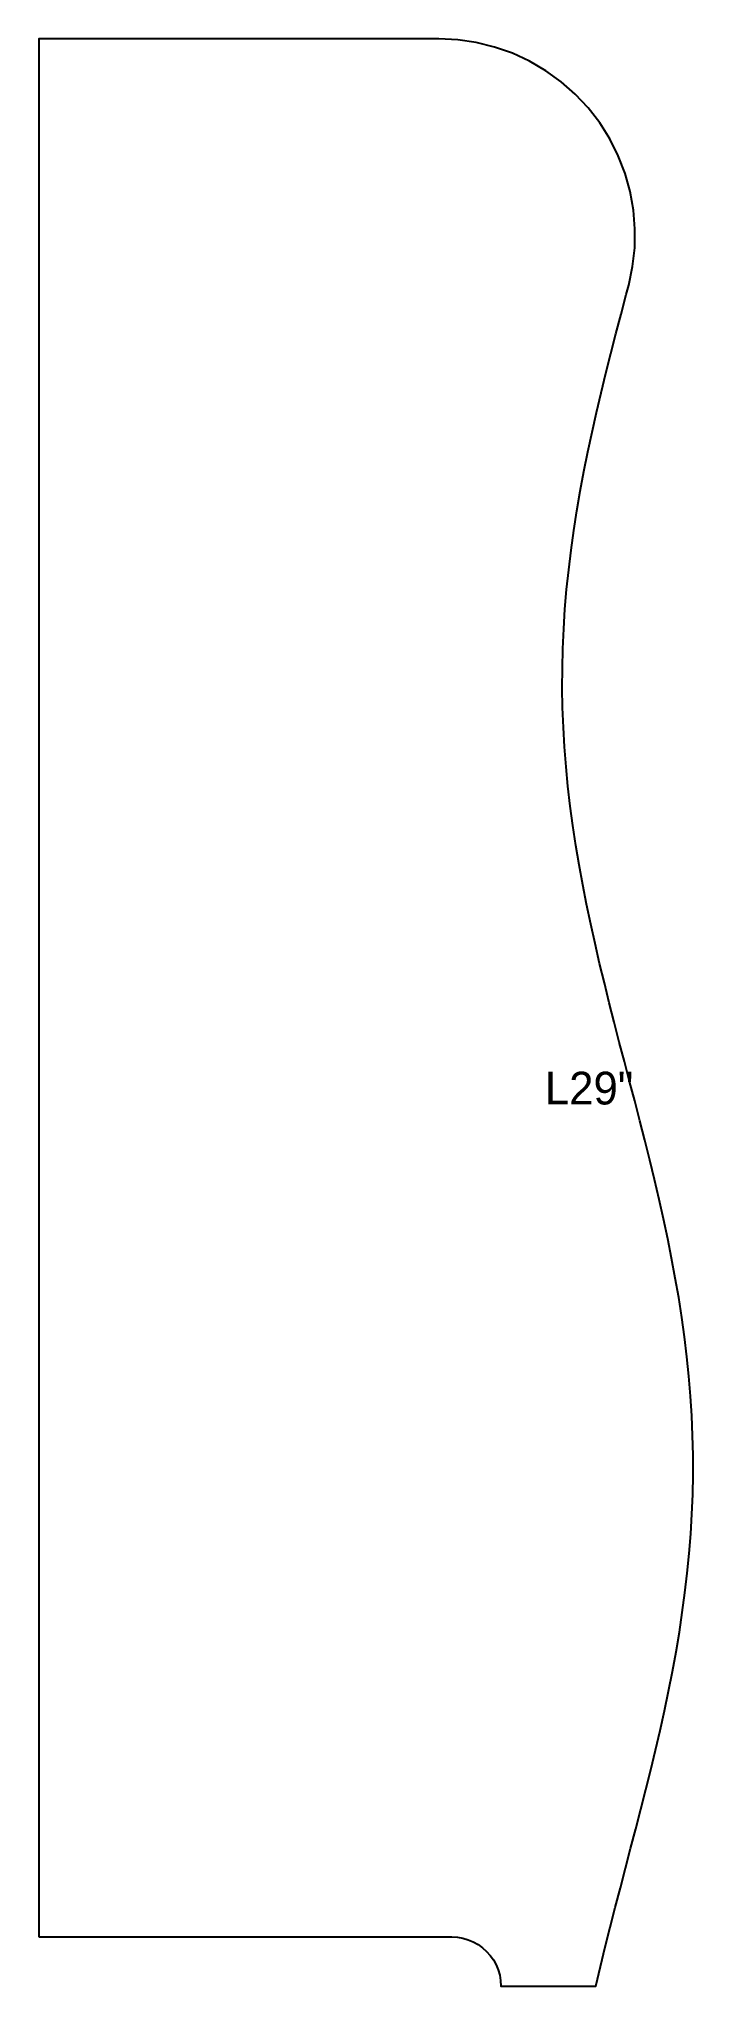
# Model space of a CAD drawing. Header units: inches. Extents: x 0 to 10, y -0.8 to 29.
import ezdxf
from ezdxf.enums import TextEntityAlignment as Align

# ---------------------------------------------------------------- set-up
doc = ezdxf.new("R2010")
doc.units = ezdxf.units.IN

msp = doc.modelspace()

# ---------------------------------------------------------------- linework, layer by layer
at = {"layer": 'OUTLINE'}
msp.add_lwpolyline([(0, 0), (6.312, 0), (6.312, 0), (6.396, -0.005), (6.479, -0.019), (6.56, -0.042), (6.638, -0.074), (6.712, -0.115), (6.78, -0.164), (6.843, -0.22), (6.899, -0.282), (6.948, -0.351), (6.988, -0.425), (7.02, -0.502), (7.044, -0.583), (7.058, -0.666), (7.062, -0.75), (7.688, -0.75), (8.515, -0.75), (8.586, -0.449), (8.658, -0.149), (8.733, 0.152), (8.81, 0.452), (8.888, 0.753), (8.966, 1.053), (9.045, 1.354), (9.123, 1.654), (9.201, 1.955), (9.277, 2.255), (9.352, 2.556), (9.424, 2.856), (9.494, 3.157), (9.561, 3.457), (9.624, 3.758), (9.684, 4.058), (9.739, 4.359), (9.79, 4.659), (9.835, 4.96), (9.876, 5.26), (9.911, 5.561), (9.941, 5.861), (9.964, 6.162), (9.982, 6.462), (9.994, 6.763), (10, 7.063), (9.999, 7.364), (9.992, 7.664), (9.979, 7.965), (9.96, 8.265), (9.935, 8.566), (9.904, 8.866), (9.868, 9.167), (9.826, 9.467), (9.78, 9.768), (9.728, 10.068), (9.672, 10.369), (9.612, 10.669), (9.548, 10.97), (9.48, 11.27), (9.41, 11.571), (9.337, 11.871), (9.262, 12.172), (9.185, 12.472), (9.107, 12.773), (9.029, 13.073), (8.95, 13.374), (8.872, 13.674), (8.794, 13.975), (8.718, 14.275), (8.643, 14.576), (8.571, 14.876), (8.501, 15.177), (8.435, 15.477), (8.372, 15.778), (8.313, 16.078), (8.258, 16.379), (8.207, 16.679), (8.162, 16.98), (8.122, 17.28), (8.087, 17.581), (8.057, 17.881), (8.034, 18.182), (8.017, 18.482), (8.005, 18.783), (8, 19.083), (8.001, 19.384), (8.009, 19.684), (8.022, 19.985), (8.041, 20.285), (8.067, 20.586), (8.098, 20.886), (8.135, 21.187), (8.177, 21.487), (8.224, 21.788), (8.276, 22.088), (8.332, 22.389), (8.393, 22.689), (8.457, 22.99), (8.525, 23.29), (8.595, 23.591), (8.668, 23.891), (8.743, 24.192), (8.82, 24.492), (8.898, 24.793), (8.977, 25.093), (9.015, 25.24), (9.075, 25.522), (9.107, 25.809), (9.111, 26.097), (9.088, 26.385), (9.037, 26.668), (8.96, 26.946), (8.856, 27.215), (8.726, 27.473), (8.573, 27.717), (8.397, 27.945), (8.199, 28.155), (7.983, 28.346), (7.749, 28.514), (7.5, 28.66), (7.238, 28.781), (6.966, 28.876), (6.686, 28.945), (6.401, 28.986), (6.113, 29), (0, 29)], close=True, dxfattribs=at)

# ---------------------------------------------------------------- texts
at = {"layer": 'LABELS'}
msp.add_text('L29"', height=0.5, dxfattribs=at).set_placement((8.41, 12.97), align=Align.MIDDLE_CENTER)

doc.saveas('drawing.dxf')
